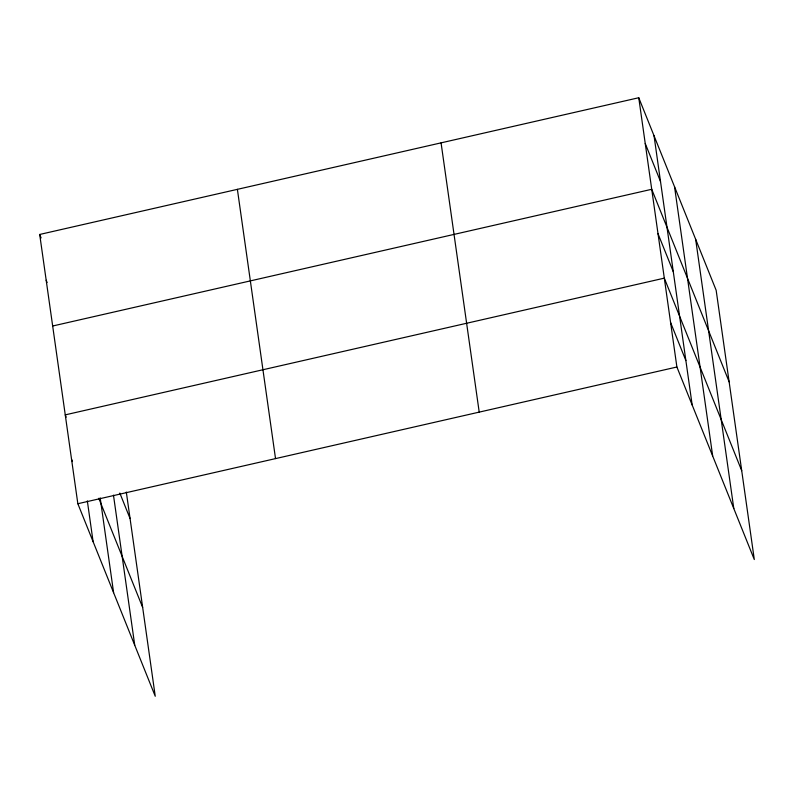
<?xml version="1.0" encoding="UTF-8"?>
<svg xmlns="http://www.w3.org/2000/svg" width="794" height="794" viewBox="0 0 794 794"><rect width="100%" height="100%" fill="white"/><g stroke="black" fill="none" stroke-linecap="round" stroke-linejoin="round"><path stroke-width="1.19" d="M126.315 492.042L155.247 696.259L77.842 503.724L39.7 234.458L638.753 97.741L716.158 290.276L754.3 559.542L676.895 367.007L638.753 97.741M52.672 326.006L651.725 189.29L729.13 381.825M77.842 503.724L676.895 367.007M645.244 143.516L660.509 181.489M658.018 233.714L673.282 271.697M741.715 470.683L664.31 278.148L65.257 414.865L66.18 417.168M670.602 322.572L685.877 360.555M39.7 234.458L41.09 237.912M46.181 280.232L47.114 282.535M119.815 493.044L130.067 518.551M98.793 498.304L142.652 607.41M71.549 459.289L72.472 461.592M695.653 239.272L733.795 508.537M674.533 186.719L712.675 455.984M654.028 135.714L692.169 404.98M441.067 142.851L479.209 412.116M237.386 189.339L275.528 458.604M113.473 495.158L134.742 645.254M100.173 497.848L113.611 592.711M87.33 500.875L93.106 541.697"/></g></svg>
